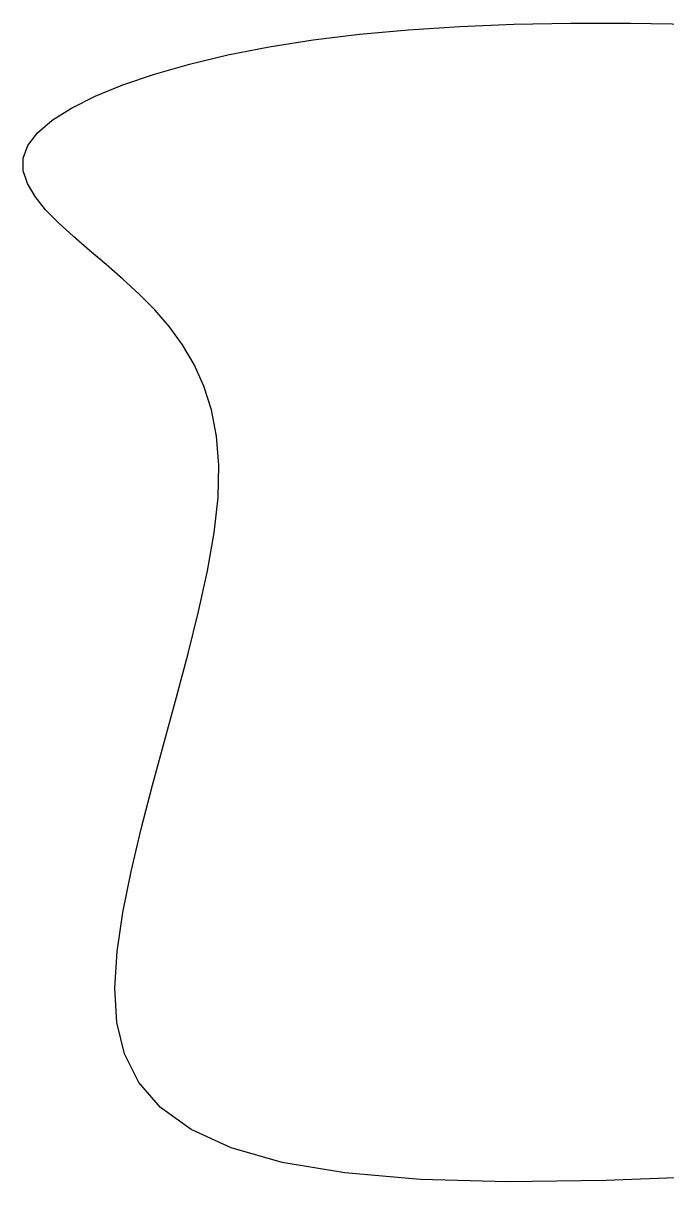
# Model space of a CAD drawing. Header units: millimetres. Extents: x 104198 to 1296755, y -81101 to 81453.
# Drawn here: x 634559.34 to 634574.72, y -26154.76 to -26127.06 of the extents above; entities that cross this region are included whole.
import ezdxf

# ---------------------------------------------------------------- set-up
doc = ezdxf.new("R2010")
doc.units = ezdxf.units.MM
doc.linetypes.add('HIDDEN2', pattern=[0.1875, 0.125, -0.0625])

# ---------------------------------------------------------------- blocks, each defined once
blk = doc.blocks.new('ghfdhrhr')
at = {"color": 250, "linetype": 'HIDDEN2', "ltscale": 600}
for p, q in [((634569.777, -32629.392), (634571.07, -32629.34)), ((634569.777, -32629.392), (634571.07, -32629.34)), ((634569.777, -32629.392), (634571.07, -32629.34)), ((634569.777, -32629.392), (634571.07, -32629.34)), ((634569.777, -32629.392), (634571.07, -32629.34)), ((634569.777, -32629.392), (634571.07, -32629.34)), ((634569.777, -32629.392), (634571.07, -32629.34)), ((634569.777, -32629.392), (634571.07, -32629.34)), ((634569.777, -32629.392), (634571.07, -32629.34)), ((634569.777, -32629.392), (634571.07, -32629.34)), ((634569.777, -32629.392), (634571.07, -32629.34)), ((634569.777, -32629.392), (634571.07, -32629.34)), ((634571.07, -32629.34), (634572.429, -32629.315)), ((634571.07, -32629.34), (634572.429, -32629.315)), ((634571.07, -32629.34), (634572.429, -32629.315)), ((634571.07, -32629.34), (634572.429, -32629.315)), ((634571.07, -32629.34), (634572.429, -32629.315)), ((634571.07, -32629.34), (634572.429, -32629.315)), ((634571.07, -32629.34), (634572.429, -32629.315)), ((634571.07, -32629.34), (634572.429, -32629.315)), ((634571.07, -32629.34), (634572.429, -32629.315)), ((634571.07, -32629.34), (634572.429, -32629.315)), ((634571.07, -32629.34), (634572.429, -32629.315)), ((634571.07, -32629.34), (634572.429, -32629.315)), ((634572.429, -32629.315), (634573.856, -32629.315)), ((634572.429, -32629.315), (634573.856, -32629.315)), ((634572.429, -32629.315), (634573.856, -32629.315)), ((634572.429, -32629.315), (634573.856, -32629.315)), ((634572.429, -32629.315), (634573.856, -32629.315)), ((634572.429, -32629.315), (634573.856, -32629.315)), ((634572.429, -32629.315), (634573.856, -32629.315)), ((634572.429, -32629.315), (634573.856, -32629.315)), ((634572.429, -32629.315), (634573.856, -32629.315)), ((634572.429, -32629.315), (634573.856, -32629.315)), ((634572.429, -32629.315), (634573.856, -32629.315)), ((634572.429, -32629.315), (634573.856, -32629.315)), ((634573.856, -32629.315), (634575.354, -32629.339)), ((634573.856, -32629.315), (634575.354, -32629.339)), ((634573.856, -32629.315), (634575.354, -32629.339)), ((634573.856, -32629.315), (634575.354, -32629.339)), ((634573.856, -32629.315), (634575.354, -32629.339)), ((634573.856, -32629.315), (634575.354, -32629.339)), ((634573.856, -32629.315), (634575.354, -32629.339)), ((634573.856, -32629.315), (634575.354, -32629.339)), ((634573.856, -32629.315), (634575.354, -32629.339)), ((634573.856, -32629.315), (634575.354, -32629.339)), ((634573.856, -32629.315), (634575.354, -32629.339)), ((634573.856, -32629.315), (634575.354, -32629.339)), ((634566.272, -32629.715), (634567.38, -32629.578)), ((634566.272, -32629.715), (634567.38, -32629.578)), ((634566.272, -32629.715), (634567.38, -32629.578)), ((634566.272, -32629.715), (634567.38, -32629.578)), ((634566.272, -32629.715), (634567.38, -32629.578)), ((634566.272, -32629.715), (634567.38, -32629.578)), ((634566.272, -32629.715), (634567.38, -32629.578)), ((634566.272, -32629.715), (634567.38, -32629.578)), ((634566.272, -32629.715), (634567.38, -32629.578)), ((634566.272, -32629.715), (634567.38, -32629.578)), ((634566.272, -32629.715), (634567.38, -32629.578)), ((634566.272, -32629.715), (634567.38, -32629.578)), ((634567.38, -32629.578), (634568.548, -32629.471)), ((634567.38, -32629.578), (634568.548, -32629.471)), ((634567.38, -32629.578), (634568.548, -32629.471)), ((634567.38, -32629.578), (634568.548, -32629.471)), ((634567.38, -32629.578), (634568.548, -32629.471)), ((634567.38, -32629.578), (634568.548, -32629.471)), ((634567.38, -32629.578), (634568.548, -32629.471)), ((634567.38, -32629.578), (634568.548, -32629.471)), ((634567.38, -32629.578), (634568.548, -32629.471)), ((634567.38, -32629.578), (634568.548, -32629.471)), ((634567.38, -32629.578), (634568.548, -32629.471)), ((634567.38, -32629.578), (634568.548, -32629.471)), ((634568.548, -32629.471), (634569.777, -32629.392)), ((634568.548, -32629.471), (634569.777, -32629.392)), ((634568.548, -32629.471), (634569.777, -32629.392)), ((634568.548, -32629.471), (634569.777, -32629.392)), ((634568.548, -32629.471), (634569.777, -32629.392)), ((634568.548, -32629.471), (634569.777, -32629.392)), ((634568.548, -32629.471), (634569.777, -32629.392)), ((634568.548, -32629.471), (634569.777, -32629.392)), ((634568.548, -32629.471), (634569.777, -32629.392)), ((634568.548, -32629.471), (634569.777, -32629.392)), ((634568.548, -32629.471), (634569.777, -32629.392)), ((634568.548, -32629.471), (634569.777, -32629.392)), ((634564.234, -32630.074), (634565.221, -32629.881)), ((634564.234, -32630.074), (634565.221, -32629.881)), ((634564.234, -32630.074), (634565.221, -32629.881)), ((634564.234, -32630.074), (634565.221, -32629.881)), ((634564.234, -32630.074), (634565.221, -32629.881)), ((634564.234, -32630.074), (634565.221, -32629.881)), ((634564.234, -32630.074), (634565.221, -32629.881)), ((634564.234, -32630.074), (634565.221, -32629.881)), ((634564.234, -32630.074), (634565.221, -32629.881)), ((634564.234, -32630.074), (634565.221, -32629.881)), ((634564.234, -32630.074), (634565.221, -32629.881)), ((634564.234, -32630.074), (634565.221, -32629.881)), ((634565.221, -32629.881), (634566.272, -32629.715)), ((634565.221, -32629.881), (634566.272, -32629.715)), ((634565.221, -32629.881), (634566.272, -32629.715)), ((634565.221, -32629.881), (634566.272, -32629.715)), ((634565.221, -32629.881), (634566.272, -32629.715)), ((634565.221, -32629.881), (634566.272, -32629.715)), ((634565.221, -32629.881), (634566.272, -32629.715)), ((634565.221, -32629.881), (634566.272, -32629.715)), ((634565.221, -32629.881), (634566.272, -32629.715)), ((634565.221, -32629.881), (634566.272, -32629.715)), ((634565.221, -32629.881), (634566.272, -32629.715)), ((634565.221, -32629.881), (634566.272, -32629.715)), ((634563.318, -32630.292), (634564.234, -32630.074)), ((634563.318, -32630.292), (634564.234, -32630.074)), ((634563.318, -32630.292), (634564.234, -32630.074)), ((634563.318, -32630.292), (634564.234, -32630.074)), ((634563.318, -32630.292), (634564.234, -32630.074)), ((634563.318, -32630.292), (634564.234, -32630.074)), ((634563.318, -32630.292), (634564.234, -32630.074)), ((634563.318, -32630.292), (634564.234, -32630.074)), ((634563.318, -32630.292), (634564.234, -32630.074)), ((634563.318, -32630.292), (634564.234, -32630.074)), ((634563.318, -32630.292), (634564.234, -32630.074)), ((634563.318, -32630.292), (634564.234, -32630.074)), ((634562.479, -32630.531), (634563.318, -32630.292)), ((634562.479, -32630.531), (634563.318, -32630.292)), ((634562.479, -32630.531), (634563.318, -32630.292)), ((634562.479, -32630.531), (634563.318, -32630.292)), ((634562.479, -32630.531), (634563.318, -32630.292)), ((634562.479, -32630.531), (634563.318, -32630.292)), ((634562.479, -32630.531), (634563.318, -32630.292)), ((634562.479, -32630.531), (634563.318, -32630.292)), ((634562.479, -32630.531), (634563.318, -32630.292)), ((634562.479, -32630.531), (634563.318, -32630.292)), ((634562.479, -32630.531), (634563.318, -32630.292)), ((634562.479, -32630.531), (634563.318, -32630.292)), ((634561.724, -32630.788), (634562.479, -32630.531)), ((634561.724, -32630.788), (634562.479, -32630.531)), ((634561.724, -32630.788), (634562.479, -32630.531)), ((634561.724, -32630.788), (634562.479, -32630.531)), ((634561.724, -32630.788), (634562.479, -32630.531)), ((634561.724, -32630.788), (634562.479, -32630.531)), ((634561.724, -32630.788), (634562.479, -32630.531)), ((634561.724, -32630.788), (634562.479, -32630.531)), ((634561.724, -32630.788), (634562.479, -32630.531)), ((634561.724, -32630.788), (634562.479, -32630.531)), ((634561.724, -32630.788), (634562.479, -32630.531)), ((634561.724, -32630.788), (634562.479, -32630.531)), ((634561.061, -32631.06), (634561.724, -32630.788)), ((634561.061, -32631.06), (634561.724, -32630.788)), ((634561.061, -32631.06), (634561.724, -32630.788)), ((634561.061, -32631.06), (634561.724, -32630.788)), ((634561.061, -32631.06), (634561.724, -32630.788)), ((634561.061, -32631.06), (634561.724, -32630.788)), ((634561.061, -32631.06), (634561.724, -32630.788)), ((634561.061, -32631.06), (634561.724, -32630.788)), ((634561.061, -32631.06), (634561.724, -32630.788)), ((634561.061, -32631.06), (634561.724, -32630.788)), ((634561.061, -32631.06), (634561.724, -32630.788)), ((634561.061, -32631.06), (634561.724, -32630.788)), ((634560.494, -32631.344), (634561.061, -32631.06)), ((634560.494, -32631.344), (634561.061, -32631.06)), ((634560.494, -32631.344), (634561.061, -32631.06)), ((634560.494, -32631.344), (634561.061, -32631.06)), ((634560.494, -32631.344), (634561.061, -32631.06)), ((634560.494, -32631.344), (634561.061, -32631.06)), ((634560.494, -32631.344), (634561.061, -32631.06)), ((634560.494, -32631.344), (634561.061, -32631.06)), ((634560.494, -32631.344), (634561.061, -32631.06)), ((634560.494, -32631.344), (634561.061, -32631.06)), ((634560.494, -32631.344), (634561.061, -32631.06)), ((634560.494, -32631.344), (634561.061, -32631.06)), ((634560.033, -32631.637), (634560.494, -32631.344)), ((634560.033, -32631.637), (634560.494, -32631.344)), ((634560.033, -32631.637), (634560.494, -32631.344)), ((634560.033, -32631.637), (634560.494, -32631.344)), ((634560.033, -32631.637), (634560.494, -32631.344)), ((634560.033, -32631.637), (634560.494, -32631.344)), ((634560.033, -32631.637), (634560.494, -32631.344)), ((634560.033, -32631.637), (634560.494, -32631.344)), ((634560.033, -32631.637), (634560.494, -32631.344)), ((634560.033, -32631.637), (634560.494, -32631.344)), ((634560.033, -32631.637), (634560.494, -32631.344)), ((634560.033, -32631.637), (634560.494, -32631.344)), ((634559.683, -32631.937), (634560.033, -32631.637)), ((634559.683, -32631.937), (634560.033, -32631.637)), ((634559.683, -32631.937), (634560.033, -32631.637)), ((634559.683, -32631.937), (634560.033, -32631.637)), ((634559.683, -32631.937), (634560.033, -32631.637)), ((634559.683, -32631.937), (634560.033, -32631.637)), ((634559.683, -32631.937), (634560.033, -32631.637)), ((634559.683, -32631.937), (634560.033, -32631.637)), ((634559.683, -32631.937), (634560.033, -32631.637)), ((634559.683, -32631.937), (634560.033, -32631.637)), ((634559.683, -32631.937), (634560.033, -32631.637)), ((634559.683, -32631.937), (634560.033, -32631.637)), ((634559.451, -32632.239), (634559.683, -32631.937)), ((634559.451, -32632.239), (634559.683, -32631.937)), ((634559.451, -32632.239), (634559.683, -32631.937)), ((634559.451, -32632.239), (634559.683, -32631.937)), ((634559.451, -32632.239), (634559.683, -32631.937)), ((634559.451, -32632.239), (634559.683, -32631.937)), ((634559.451, -32632.239), (634559.683, -32631.937)), ((634559.451, -32632.239), (634559.683, -32631.937)), ((634559.451, -32632.239), (634559.683, -32631.937)), ((634559.451, -32632.239), (634559.683, -32631.937)), ((634559.451, -32632.239), (634559.683, -32631.937)), ((634559.451, -32632.239), (634559.683, -32631.937)), ((634559.341, -32632.542), (634559.451, -32632.239)), ((634559.341, -32632.542), (634559.451, -32632.239)), ((634559.341, -32632.542), (634559.451, -32632.239)), ((634559.341, -32632.542), (634559.451, -32632.239)), ((634559.341, -32632.542), (634559.451, -32632.239)), ((634559.341, -32632.542), (634559.451, -32632.239)), ((634559.341, -32632.542), (634559.451, -32632.239)), ((634559.341, -32632.542), (634559.451, -32632.239)), ((634559.341, -32632.542), (634559.451, -32632.239)), ((634559.341, -32632.542), (634559.451, -32632.239)), ((634559.341, -32632.542), (634559.451, -32632.239)), ((634559.341, -32632.542), (634559.451, -32632.239)), ((634559.342, -32632.846), (634559.341, -32632.542)), ((634559.342, -32632.846), (634559.341, -32632.542)), ((634559.342, -32632.846), (634559.341, -32632.542)), ((634559.342, -32632.846), (634559.341, -32632.542)), ((634559.342, -32632.846), (634559.341, -32632.542)), ((634559.342, -32632.846), (634559.341, -32632.542)), ((634559.342, -32632.846), (634559.341, -32632.542)), ((634559.342, -32632.846), (634559.341, -32632.542)), ((634559.342, -32632.846), (634559.341, -32632.542)), ((634559.342, -32632.846), (634559.341, -32632.542)), ((634559.342, -32632.846), (634559.341, -32632.542)), ((634559.342, -32632.846), (634559.341, -32632.542)), ((634559.441, -32633.152), (634559.342, -32632.846)), ((634559.441, -32633.152), (634559.342, -32632.846)), ((634559.441, -32633.152), (634559.342, -32632.846)), ((634559.441, -32633.152), (634559.342, -32632.846)), ((634559.441, -32633.152), (634559.342, -32632.846)), ((634559.441, -32633.152), (634559.342, -32632.846)), ((634559.441, -32633.152), (634559.342, -32632.846)), ((634559.441, -32633.152), (634559.342, -32632.846)), ((634559.441, -32633.152), (634559.342, -32632.846)), ((634559.441, -32633.152), (634559.342, -32632.846)), ((634559.441, -32633.152), (634559.342, -32632.846)), ((634559.441, -32633.152), (634559.342, -32632.846)), ((634559.624, -32633.462), (634559.441, -32633.152)), ((634559.624, -32633.462), (634559.441, -32633.152)), ((634559.624, -32633.462), (634559.441, -32633.152)), ((634559.624, -32633.462), (634559.441, -32633.152)), ((634559.624, -32633.462), (634559.441, -32633.152)), ((634559.624, -32633.462), (634559.441, -32633.152)), ((634559.624, -32633.462), (634559.441, -32633.152)), ((634559.624, -32633.462), (634559.441, -32633.152)), ((634559.624, -32633.462), (634559.441, -32633.152)), ((634559.624, -32633.462), (634559.441, -32633.152)), ((634559.624, -32633.462), (634559.441, -32633.152)), ((634559.624, -32633.462), (634559.441, -32633.152)), ((634559.877, -32633.775), (634559.624, -32633.462)), ((634559.877, -32633.775), (634559.624, -32633.462)), ((634559.877, -32633.775), (634559.624, -32633.462)), ((634559.877, -32633.775), (634559.624, -32633.462)), ((634559.877, -32633.775), (634559.624, -32633.462)), ((634559.877, -32633.775), (634559.624, -32633.462)), ((634559.877, -32633.775), (634559.624, -32633.462)), ((634559.877, -32633.775), (634559.624, -32633.462)), ((634559.877, -32633.775), (634559.624, -32633.462)), ((634559.877, -32633.775), (634559.624, -32633.462)), ((634559.877, -32633.775), (634559.624, -32633.462)), ((634559.877, -32633.775), (634559.624, -32633.462)), ((634560.187, -32634.093), (634559.877, -32633.775)), ((634560.187, -32634.093), (634559.877, -32633.775)), ((634560.187, -32634.093), (634559.877, -32633.775)), ((634560.187, -32634.093), (634559.877, -32633.775)), ((634560.187, -32634.093), (634559.877, -32633.775)), ((634560.187, -32634.093), (634559.877, -32633.775)), ((634560.187, -32634.093), (634559.877, -32633.775)), ((634560.187, -32634.093), (634559.877, -32633.775)), ((634560.187, -32634.093), (634559.877, -32633.775)), ((634560.187, -32634.093), (634559.877, -32633.775)), ((634560.187, -32634.093), (634559.877, -32633.775)), ((634560.187, -32634.093), (634559.877, -32633.775)), ((634560.541, -32634.417), (634560.187, -32634.093)), ((634560.541, -32634.417), (634560.187, -32634.093)), ((634560.541, -32634.417), (634560.187, -32634.093)), ((634560.541, -32634.417), (634560.187, -32634.093)), ((634560.541, -32634.417), (634560.187, -32634.093)), ((634560.541, -32634.417), (634560.187, -32634.093)), ((634560.541, -32634.417), (634560.187, -32634.093)), ((634560.541, -32634.417), (634560.187, -32634.093)), ((634560.541, -32634.417), (634560.187, -32634.093)), ((634560.541, -32634.417), (634560.187, -32634.093)), ((634560.541, -32634.417), (634560.187, -32634.093)), ((634560.541, -32634.417), (634560.187, -32634.093)), ((634560.924, -32634.749), (634560.541, -32634.417)), ((634560.924, -32634.749), (634560.541, -32634.417)), ((634560.924, -32634.749), (634560.541, -32634.417)), ((634560.924, -32634.749), (634560.541, -32634.417)), ((634560.924, -32634.749), (634560.541, -32634.417)), ((634560.924, -32634.749), (634560.541, -32634.417)), ((634560.924, -32634.749), (634560.541, -32634.417)), ((634560.924, -32634.749), (634560.541, -32634.417)), ((634560.924, -32634.749), (634560.541, -32634.417)), ((634560.924, -32634.749), (634560.541, -32634.417)), ((634560.924, -32634.749), (634560.541, -32634.417)), ((634560.924, -32634.749), (634560.541, -32634.417)), ((634561.323, -32635.088), (634560.924, -32634.749)), ((634561.323, -32635.088), (634560.924, -32634.749)), ((634561.323, -32635.088), (634560.924, -32634.749)), ((634561.323, -32635.088), (634560.924, -32634.749)), ((634561.323, -32635.088), (634560.924, -32634.749)), ((634561.323, -32635.088), (634560.924, -32634.749)), ((634561.323, -32635.088), (634560.924, -32634.749)), ((634561.323, -32635.088), (634560.924, -32634.749)), ((634561.323, -32635.088), (634560.924, -32634.749)), ((634561.323, -32635.088), (634560.924, -32634.749)), ((634561.323, -32635.088), (634560.924, -32634.749)), ((634561.323, -32635.088), (634560.924, -32634.749)), ((634561.724, -32635.437), (634561.323, -32635.088)), ((634561.724, -32635.437), (634561.323, -32635.088)), ((634561.724, -32635.437), (634561.323, -32635.088)), ((634561.724, -32635.437), (634561.323, -32635.088)), ((634561.724, -32635.437), (634561.323, -32635.088)), ((634561.724, -32635.437), (634561.323, -32635.088)), ((634561.724, -32635.437), (634561.323, -32635.088)), ((634561.724, -32635.437), (634561.323, -32635.088)), ((634561.724, -32635.437), (634561.323, -32635.088)), ((634561.724, -32635.437), (634561.323, -32635.088)), ((634561.724, -32635.437), (634561.323, -32635.088)), ((634561.724, -32635.437), (634561.323, -32635.088)), ((634562.115, -32635.796), (634561.724, -32635.437)), ((634562.115, -32635.796), (634561.724, -32635.437)), ((634562.115, -32635.796), (634561.724, -32635.437)), ((634562.115, -32635.796), (634561.724, -32635.437)), ((634562.115, -32635.796), (634561.724, -32635.437)), ((634562.115, -32635.796), (634561.724, -32635.437)), ((634562.115, -32635.796), (634561.724, -32635.437)), ((634562.115, -32635.796), (634561.724, -32635.437)), ((634562.115, -32635.796), (634561.724, -32635.437)), ((634562.115, -32635.796), (634561.724, -32635.437)), ((634562.115, -32635.796), (634561.724, -32635.437)), ((634562.115, -32635.796), (634561.724, -32635.437)), ((634562.488, -32636.173), (634562.115, -32635.796)), ((634562.488, -32636.173), (634562.115, -32635.796)), ((634562.488, -32636.173), (634562.115, -32635.796)), ((634562.488, -32636.173), (634562.115, -32635.796)), ((634562.488, -32636.173), (634562.115, -32635.796)), ((634562.488, -32636.173), (634562.115, -32635.796)), ((634562.488, -32636.173), (634562.115, -32635.796)), ((634562.488, -32636.173), (634562.115, -32635.796)), ((634562.488, -32636.173), (634562.115, -32635.796)), ((634562.488, -32636.173), (634562.115, -32635.796)), ((634562.488, -32636.173), (634562.115, -32635.796)), ((634562.488, -32636.173), (634562.115, -32635.796)), ((634562.836, -32636.574), (634562.488, -32636.173)), ((634562.836, -32636.574), (634562.488, -32636.173)), ((634562.836, -32636.574), (634562.488, -32636.173)), ((634562.836, -32636.574), (634562.488, -32636.173)), ((634562.836, -32636.574), (634562.488, -32636.173)), ((634562.836, -32636.574), (634562.488, -32636.173)), ((634562.836, -32636.574), (634562.488, -32636.173)), ((634562.836, -32636.574), (634562.488, -32636.173)), ((634562.836, -32636.574), (634562.488, -32636.173)), ((634562.836, -32636.574), (634562.488, -32636.173)), ((634562.836, -32636.574), (634562.488, -32636.173)), ((634562.836, -32636.574), (634562.488, -32636.173)), ((634563.152, -32637.006), (634562.836, -32636.574)), ((634563.152, -32637.006), (634562.836, -32636.574)), ((634563.152, -32637.006), (634562.836, -32636.574)), ((634563.152, -32637.006), (634562.836, -32636.574)), ((634563.152, -32637.006), (634562.836, -32636.574)), ((634563.152, -32637.006), (634562.836, -32636.574)), ((634563.152, -32637.006), (634562.836, -32636.574)), ((634563.152, -32637.006), (634562.836, -32636.574)), ((634563.152, -32637.006), (634562.836, -32636.574)), ((634563.152, -32637.006), (634562.836, -32636.574)), ((634563.152, -32637.006), (634562.836, -32636.574)), ((634563.152, -32637.006), (634562.836, -32636.574)), ((634563.43, -32637.477), (634563.152, -32637.006)), ((634563.43, -32637.477), (634563.152, -32637.006)), ((634563.43, -32637.477), (634563.152, -32637.006)), ((634563.43, -32637.477), (634563.152, -32637.006)), ((634563.43, -32637.477), (634563.152, -32637.006)), ((634563.43, -32637.477), (634563.152, -32637.006)), ((634563.43, -32637.477), (634563.152, -32637.006)), ((634563.43, -32637.477), (634563.152, -32637.006)), ((634563.43, -32637.477), (634563.152, -32637.006)), ((634563.43, -32637.477), (634563.152, -32637.006)), ((634563.43, -32637.477), (634563.152, -32637.006)), ((634563.43, -32637.477), (634563.152, -32637.006)), ((634563.661, -32637.993), (634563.43, -32637.477)), ((634563.661, -32637.993), (634563.43, -32637.477)), ((634563.661, -32637.993), (634563.43, -32637.477)), ((634563.661, -32637.993), (634563.43, -32637.477)), ((634563.661, -32637.993), (634563.43, -32637.477)), ((634563.661, -32637.993), (634563.43, -32637.477)), ((634563.661, -32637.993), (634563.43, -32637.477)), ((634563.661, -32637.993), (634563.43, -32637.477)), ((634563.661, -32637.993), (634563.43, -32637.477)), ((634563.661, -32637.993), (634563.43, -32637.477)), ((634563.661, -32637.993), (634563.43, -32637.477)), ((634563.661, -32637.993), (634563.43, -32637.477)), ((634563.841, -32638.562), (634563.661, -32637.993)), ((634563.841, -32638.562), (634563.661, -32637.993)), ((634563.841, -32638.562), (634563.661, -32637.993)), ((634563.841, -32638.562), (634563.661, -32637.993)), ((634563.841, -32638.562), (634563.661, -32637.993)), ((634563.841, -32638.562), (634563.661, -32637.993)), ((634563.841, -32638.562), (634563.661, -32637.993)), ((634563.841, -32638.562), (634563.661, -32637.993)), ((634563.841, -32638.562), (634563.661, -32637.993)), ((634563.841, -32638.562), (634563.661, -32637.993)), ((634563.841, -32638.562), (634563.661, -32637.993)), ((634563.841, -32638.562), (634563.661, -32637.993)), ((634563.962, -32639.19), (634563.841, -32638.562)), ((634563.962, -32639.19), (634563.841, -32638.562)), ((634563.962, -32639.19), (634563.841, -32638.562)), ((634563.962, -32639.19), (634563.841, -32638.562)), ((634563.962, -32639.19), (634563.841, -32638.562)), ((634563.962, -32639.19), (634563.841, -32638.562)), ((634563.962, -32639.19), (634563.841, -32638.562)), ((634563.962, -32639.19), (634563.841, -32638.562)), ((634563.962, -32639.19), (634563.841, -32638.562)), ((634563.962, -32639.19), (634563.841, -32638.562)), ((634563.962, -32639.19), (634563.841, -32638.562)), ((634563.962, -32639.19), (634563.841, -32638.562)), ((634564.016, -32639.885), (634563.962, -32639.19)), ((634564.016, -32639.885), (634563.962, -32639.19)), ((634564.016, -32639.885), (634563.962, -32639.19)), ((634564.016, -32639.885), (634563.962, -32639.19)), ((634564.016, -32639.885), (634563.962, -32639.19)), ((634564.016, -32639.885), (634563.962, -32639.19)), ((634564.016, -32639.885), (634563.962, -32639.19)), ((634564.016, -32639.885), (634563.962, -32639.19)), ((634564.016, -32639.885), (634563.962, -32639.19)), ((634564.016, -32639.885), (634563.962, -32639.19)), ((634564.016, -32639.885), (634563.962, -32639.19)), ((634564.016, -32639.885), (634563.962, -32639.19)), ((634563.998, -32640.654), (634564.016, -32639.885)), ((634563.998, -32640.654), (634564.016, -32639.885)), ((634563.998, -32640.654), (634564.016, -32639.885)), ((634563.998, -32640.654), (634564.016, -32639.885)), ((634563.998, -32640.654), (634564.016, -32639.885)), ((634563.998, -32640.654), (634564.016, -32639.885)), ((634563.998, -32640.654), (634564.016, -32639.885)), ((634563.998, -32640.654), (634564.016, -32639.885)), ((634563.998, -32640.654), (634564.016, -32639.885)), ((634563.998, -32640.654), (634564.016, -32639.885)), ((634563.998, -32640.654), (634564.016, -32639.885)), ((634563.998, -32640.654), (634564.016, -32639.885)), ((634563.904, -32641.5), (634563.998, -32640.654)), ((634563.904, -32641.5), (634563.998, -32640.654)), ((634563.904, -32641.5), (634563.998, -32640.654)), ((634563.904, -32641.5), (634563.998, -32640.654)), ((634563.904, -32641.5), (634563.998, -32640.654)), ((634563.904, -32641.5), (634563.998, -32640.654)), ((634563.904, -32641.5), (634563.998, -32640.654)), ((634563.904, -32641.5), (634563.998, -32640.654)), ((634563.904, -32641.5), (634563.998, -32640.654)), ((634563.904, -32641.5), (634563.998, -32640.654)), ((634563.904, -32641.5), (634563.998, -32640.654)), ((634563.904, -32641.5), (634563.998, -32640.654)), ((634563.743, -32642.413), (634563.904, -32641.5)), ((634563.743, -32642.413), (634563.904, -32641.5)), ((634563.743, -32642.413), (634563.904, -32641.5)), ((634563.743, -32642.413), (634563.904, -32641.5)), ((634563.743, -32642.413), (634563.904, -32641.5)), ((634563.743, -32642.413), (634563.904, -32641.5)), ((634563.743, -32642.413), (634563.904, -32641.5)), ((634563.743, -32642.413), (634563.904, -32641.5)), ((634563.743, -32642.413), (634563.904, -32641.5)), ((634563.743, -32642.413), (634563.904, -32641.5)), ((634563.743, -32642.413), (634563.904, -32641.5)), ((634563.743, -32642.413), (634563.904, -32641.5)), ((634563.531, -32643.381), (634563.743, -32642.413)), ((634563.531, -32643.381), (634563.743, -32642.413)), ((634563.531, -32643.381), (634563.743, -32642.413)), ((634563.531, -32643.381), (634563.743, -32642.413)), ((634563.531, -32643.381), (634563.743, -32642.413)), ((634563.531, -32643.381), (634563.743, -32642.413)), ((634563.531, -32643.381), (634563.743, -32642.413)), ((634563.531, -32643.381), (634563.743, -32642.413)), ((634563.531, -32643.381), (634563.743, -32642.413)), ((634563.531, -32643.381), (634563.743, -32642.413)), ((634563.531, -32643.381), (634563.743, -32642.413)), ((634563.531, -32643.381), (634563.743, -32642.413)), ((634563.28, -32644.391), (634563.531, -32643.381)), ((634563.28, -32644.391), (634563.531, -32643.381)), ((634563.28, -32644.391), (634563.531, -32643.381)), ((634563.28, -32644.391), (634563.531, -32643.381)), ((634563.28, -32644.391), (634563.531, -32643.381)), ((634563.28, -32644.391), (634563.531, -32643.381)), ((634563.28, -32644.391), (634563.531, -32643.381)), ((634563.28, -32644.391), (634563.531, -32643.381)), ((634563.28, -32644.391), (634563.531, -32643.381)), ((634563.28, -32644.391), (634563.531, -32643.381)), ((634563.28, -32644.391), (634563.531, -32643.381)), ((634563.28, -32644.391), (634563.531, -32643.381)), ((634563.003, -32645.429), (634563.28, -32644.391)), ((634563.003, -32645.429), (634563.28, -32644.391)), ((634563.003, -32645.429), (634563.28, -32644.391)), ((634563.003, -32645.429), (634563.28, -32644.391)), ((634563.003, -32645.429), (634563.28, -32644.391)), ((634563.003, -32645.429), (634563.28, -32644.391)), ((634563.003, -32645.429), (634563.28, -32644.391)), ((634563.003, -32645.429), (634563.28, -32644.391)), ((634563.003, -32645.429), (634563.28, -32644.391)), ((634563.003, -32645.429), (634563.28, -32644.391)), ((634563.003, -32645.429), (634563.28, -32644.391)), ((634563.003, -32645.429), (634563.28, -32644.391)), ((634562.716, -32646.482), (634563.003, -32645.429)), ((634562.716, -32646.482), (634563.003, -32645.429)), ((634562.716, -32646.482), (634563.003, -32645.429)), ((634562.716, -32646.482), (634563.003, -32645.429)), ((634562.716, -32646.482), (634563.003, -32645.429)), ((634562.716, -32646.482), (634563.003, -32645.429)), ((634562.716, -32646.482), (634563.003, -32645.429)), ((634562.716, -32646.482), (634563.003, -32645.429)), ((634562.716, -32646.482), (634563.003, -32645.429)), ((634562.716, -32646.482), (634563.003, -32645.429)), ((634562.716, -32646.482), (634563.003, -32645.429)), ((634562.716, -32646.482), (634563.003, -32645.429)), ((634562.43, -32647.537), (634562.716, -32646.482)), ((634562.43, -32647.537), (634562.716, -32646.482)), ((634562.43, -32647.537), (634562.716, -32646.482)), ((634562.43, -32647.537), (634562.716, -32646.482)), ((634562.43, -32647.537), (634562.716, -32646.482)), ((634562.43, -32647.537), (634562.716, -32646.482)), ((634562.43, -32647.537), (634562.716, -32646.482)), ((634562.43, -32647.537), (634562.716, -32646.482)), ((634562.43, -32647.537), (634562.716, -32646.482)), ((634562.43, -32647.537), (634562.716, -32646.482)), ((634562.43, -32647.537), (634562.716, -32646.482)), ((634562.43, -32647.537), (634562.716, -32646.482)), ((634562.161, -32648.581), (634562.43, -32647.537)), ((634562.161, -32648.581), (634562.43, -32647.537)), ((634562.161, -32648.581), (634562.43, -32647.537)), ((634562.161, -32648.581), (634562.43, -32647.537)), ((634562.161, -32648.581), (634562.43, -32647.537)), ((634562.161, -32648.581), (634562.43, -32647.537)), ((634562.161, -32648.581), (634562.43, -32647.537)), ((634562.161, -32648.581), (634562.43, -32647.537)), ((634562.161, -32648.581), (634562.43, -32647.537)), ((634562.161, -32648.581), (634562.43, -32647.537)), ((634562.161, -32648.581), (634562.43, -32647.537)), ((634562.161, -32648.581), (634562.43, -32647.537)), ((634561.921, -32649.6), (634562.161, -32648.581)), ((634561.921, -32649.6), (634562.161, -32648.581)), ((634561.921, -32649.6), (634562.161, -32648.581)), ((634561.921, -32649.6), (634562.161, -32648.581)), ((634561.921, -32649.6), (634562.161, -32648.581)), ((634561.921, -32649.6), (634562.161, -32648.581)), ((634561.921, -32649.6), (634562.161, -32648.581)), ((634561.921, -32649.6), (634562.161, -32648.581)), ((634561.921, -32649.6), (634562.161, -32648.581)), ((634561.921, -32649.6), (634562.161, -32648.581)), ((634561.921, -32649.6), (634562.161, -32648.581)), ((634561.921, -32649.6), (634562.161, -32648.581)), ((634561.724, -32650.583), (634561.921, -32649.6)), ((634561.724, -32650.583), (634561.921, -32649.6)), ((634561.724, -32650.583), (634561.921, -32649.6)), ((634561.724, -32650.583), (634561.921, -32649.6)), ((634561.724, -32650.583), (634561.921, -32649.6)), ((634561.724, -32650.583), (634561.921, -32649.6)), ((634561.724, -32650.583), (634561.921, -32649.6)), ((634561.724, -32650.583), (634561.921, -32649.6)), ((634561.724, -32650.583), (634561.921, -32649.6)), ((634561.724, -32650.583), (634561.921, -32649.6)), ((634561.724, -32650.583), (634561.921, -32649.6)), ((634561.724, -32650.583), (634561.921, -32649.6)), ((634561.586, -32651.516), (634561.724, -32650.583)), ((634561.586, -32651.516), (634561.724, -32650.583)), ((634561.586, -32651.516), (634561.724, -32650.583)), ((634561.586, -32651.516), (634561.724, -32650.583)), ((634561.586, -32651.516), (634561.724, -32650.583)), ((634561.586, -32651.516), (634561.724, -32650.583)), ((634561.586, -32651.516), (634561.724, -32650.583)), ((634561.586, -32651.516), (634561.724, -32650.583)), ((634561.586, -32651.516), (634561.724, -32650.583)), ((634561.586, -32651.516), (634561.724, -32650.583)), ((634561.586, -32651.516), (634561.724, -32650.583)), ((634561.586, -32651.516), (634561.724, -32650.583)), ((634561.53, -32652.394), (634561.586, -32651.516)), ((634561.53, -32652.394), (634561.586, -32651.516)), ((634561.53, -32652.394), (634561.586, -32651.516)), ((634561.53, -32652.394), (634561.586, -32651.516)), ((634561.53, -32652.394), (634561.586, -32651.516)), ((634561.53, -32652.394), (634561.586, -32651.516)), ((634561.53, -32652.394), (634561.586, -32651.516)), ((634561.53, -32652.394), (634561.586, -32651.516)), ((634561.53, -32652.394), (634561.586, -32651.516)), ((634561.53, -32652.394), (634561.586, -32651.516)), ((634561.53, -32652.394), (634561.586, -32651.516)), ((634561.53, -32652.394), (634561.586, -32651.516)), ((634561.581, -32653.211), (634561.53, -32652.394)), ((634561.581, -32653.211), (634561.53, -32652.394)), ((634561.581, -32653.211), (634561.53, -32652.394)), ((634561.581, -32653.211), (634561.53, -32652.394)), ((634561.581, -32653.211), (634561.53, -32652.394)), ((634561.581, -32653.211), (634561.53, -32652.394)), ((634561.581, -32653.211), (634561.53, -32652.394)), ((634561.581, -32653.211), (634561.53, -32652.394)), ((634561.581, -32653.211), (634561.53, -32652.394)), ((634561.581, -32653.211), (634561.53, -32652.394)), ((634561.581, -32653.211), (634561.53, -32652.394)), ((634561.581, -32653.211), (634561.53, -32652.394)), ((634561.764, -32653.962), (634561.581, -32653.211)), ((634561.764, -32653.962), (634561.581, -32653.211)), ((634561.764, -32653.962), (634561.581, -32653.211)), ((634561.764, -32653.962), (634561.581, -32653.211)), ((634561.764, -32653.962), (634561.581, -32653.211)), ((634561.764, -32653.962), (634561.581, -32653.211)), ((634561.764, -32653.962), (634561.581, -32653.211)), ((634561.764, -32653.962), (634561.581, -32653.211)), ((634561.764, -32653.962), (634561.581, -32653.211)), ((634561.764, -32653.962), (634561.581, -32653.211)), ((634561.764, -32653.962), (634561.581, -32653.211)), ((634561.764, -32653.962), (634561.581, -32653.211)), ((634562.103, -32654.643), (634561.764, -32653.962)), ((634562.103, -32654.643), (634561.764, -32653.962)), ((634562.103, -32654.643), (634561.764, -32653.962)), ((634562.103, -32654.643), (634561.764, -32653.962)), ((634562.103, -32654.643), (634561.764, -32653.962)), ((634562.103, -32654.643), (634561.764, -32653.962)), ((634562.103, -32654.643), (634561.764, -32653.962)), ((634562.103, -32654.643), (634561.764, -32653.962)), ((634562.103, -32654.643), (634561.764, -32653.962)), ((634562.103, -32654.643), (634561.764, -32653.962)), ((634562.103, -32654.643), (634561.764, -32653.962)), ((634562.103, -32654.643), (634561.764, -32653.962)), ((634562.625, -32655.248), (634562.103, -32654.643)), ((634562.625, -32655.248), (634562.103, -32654.643)), ((634562.625, -32655.248), (634562.103, -32654.643)), ((634562.625, -32655.248), (634562.103, -32654.643)), ((634562.625, -32655.248), (634562.103, -32654.643)), ((634562.625, -32655.248), (634562.103, -32654.643)), ((634562.625, -32655.248), (634562.103, -32654.643)), ((634562.625, -32655.248), (634562.103, -32654.643)), ((634562.625, -32655.248), (634562.103, -32654.643)), ((634562.625, -32655.248), (634562.103, -32654.643)), ((634562.625, -32655.248), (634562.103, -32654.643)), ((634562.625, -32655.248), (634562.103, -32654.643)), ((634563.353, -32655.772), (634562.625, -32655.248)), ((634563.353, -32655.772), (634562.625, -32655.248)), ((634563.353, -32655.772), (634562.625, -32655.248)), ((634563.353, -32655.772), (634562.625, -32655.248)), ((634563.353, -32655.772), (634562.625, -32655.248)), ((634563.353, -32655.772), (634562.625, -32655.248)), ((634563.353, -32655.772), (634562.625, -32655.248)), ((634563.353, -32655.772), (634562.625, -32655.248)), ((634563.353, -32655.772), (634562.625, -32655.248)), ((634563.353, -32655.772), (634562.625, -32655.248)), ((634563.353, -32655.772), (634562.625, -32655.248)), ((634563.353, -32655.772), (634562.625, -32655.248)), ((634564.313, -32656.21), (634563.353, -32655.772)), ((634564.313, -32656.21), (634563.353, -32655.772)), ((634564.313, -32656.21), (634563.353, -32655.772)), ((634564.313, -32656.21), (634563.353, -32655.772)), ((634564.313, -32656.21), (634563.353, -32655.772)), ((634564.313, -32656.21), (634563.353, -32655.772)), ((634564.313, -32656.21), (634563.353, -32655.772)), ((634564.313, -32656.21), (634563.353, -32655.772)), ((634564.313, -32656.21), (634563.353, -32655.772)), ((634564.313, -32656.21), (634563.353, -32655.772)), ((634564.313, -32656.21), (634563.353, -32655.772)), ((634564.313, -32656.21), (634563.353, -32655.772)), ((634565.53, -32656.558), (634564.313, -32656.21)), ((634565.53, -32656.558), (634564.313, -32656.21)), ((634565.53, -32656.558), (634564.313, -32656.21)), ((634565.53, -32656.558), (634564.313, -32656.21)), ((634565.53, -32656.558), (634564.313, -32656.21)), ((634565.53, -32656.558), (634564.313, -32656.21)), ((634565.53, -32656.558), (634564.313, -32656.21)), ((634565.53, -32656.558), (634564.313, -32656.21)), ((634565.53, -32656.558), (634564.313, -32656.21)), ((634565.53, -32656.558), (634564.313, -32656.21)), ((634565.53, -32656.558), (634564.313, -32656.21)), ((634565.53, -32656.558), (634564.313, -32656.21)), ((634567.029, -32656.81), (634565.53, -32656.558)), ((634567.029, -32656.81), (634565.53, -32656.558)), ((634567.029, -32656.81), (634565.53, -32656.558)), ((634567.029, -32656.81), (634565.53, -32656.558)), ((634567.029, -32656.81), (634565.53, -32656.558)), ((634567.029, -32656.81), (634565.53, -32656.558)), ((634567.029, -32656.81), (634565.53, -32656.558)), ((634567.029, -32656.81), (634565.53, -32656.558)), ((634567.029, -32656.81), (634565.53, -32656.558)), ((634567.029, -32656.81), (634565.53, -32656.558)), ((634567.029, -32656.81), (634565.53, -32656.558)), ((634567.029, -32656.81), (634565.53, -32656.558)), ((634568.828, -32656.962), (634567.029, -32656.81)), ((634568.828, -32656.962), (634567.029, -32656.81)), ((634568.828, -32656.962), (634567.029, -32656.81)), ((634568.828, -32656.962), (634567.029, -32656.81)), ((634568.828, -32656.962), (634567.029, -32656.81)), ((634568.828, -32656.962), (634567.029, -32656.81)), ((634568.828, -32656.962), (634567.029, -32656.81)), ((634568.828, -32656.962), (634567.029, -32656.81)), ((634568.828, -32656.962), (634567.029, -32656.81)), ((634568.828, -32656.962), (634567.029, -32656.81)), ((634568.828, -32656.962), (634567.029, -32656.81)), ((634568.828, -32656.962), (634567.029, -32656.81)), ((634570.913, -32657.021), (634568.828, -32656.962)), ((634570.913, -32657.021), (634568.828, -32656.962)), ((634570.913, -32657.021), (634568.828, -32656.962)), ((634570.913, -32657.021), (634568.828, -32656.962)), ((634570.913, -32657.021), (634568.828, -32656.962)), ((634570.913, -32657.021), (634568.828, -32656.962)), ((634570.913, -32657.021), (634568.828, -32656.962)), ((634570.913, -32657.021), (634568.828, -32656.962)), ((634570.913, -32657.021), (634568.828, -32656.962)), ((634570.913, -32657.021), (634568.828, -32656.962)), ((634570.913, -32657.021), (634568.828, -32656.962)), ((634570.913, -32657.021), (634568.828, -32656.962)), ((634573.263, -32656.993), (634570.913, -32657.021)), ((634573.263, -32656.993), (634570.913, -32657.021)), ((634573.263, -32656.993), (634570.913, -32657.021)), ((634573.263, -32656.993), (634570.913, -32657.021)), ((634573.263, -32656.993), (634570.913, -32657.021)), ((634573.263, -32656.993), (634570.913, -32657.021)), ((634573.263, -32656.993), (634570.913, -32657.021)), ((634573.263, -32656.993), (634570.913, -32657.021)), ((634573.263, -32656.993), (634570.913, -32657.021)), ((634573.263, -32656.993), (634570.913, -32657.021)), ((634573.263, -32656.993), (634570.913, -32657.021)), ((634573.263, -32656.993), (634570.913, -32657.021)), ((634575.86, -32656.885), (634573.263, -32656.993)), ((634575.86, -32656.885), (634573.263, -32656.993)), ((634575.86, -32656.885), (634573.263, -32656.993)), ((634575.86, -32656.885), (634573.263, -32656.993)), ((634575.86, -32656.885), (634573.263, -32656.993)), ((634575.86, -32656.885), (634573.263, -32656.993)), ((634575.86, -32656.885), (634573.263, -32656.993)), ((634575.86, -32656.885), (634573.263, -32656.993)), ((634575.86, -32656.885), (634573.263, -32656.993)), ((634575.86, -32656.885), (634573.263, -32656.993)), ((634575.86, -32656.885), (634573.263, -32656.993)), ((634575.86, -32656.885), (634573.263, -32656.993))]:
    blk.add_line(p, q, dxfattribs=at)

msp = doc.modelspace()

# ---------------------------------------------------------------- block references
at = {"color": 2}
msp.add_blockref('ghfdhrhr', (0, 6502.26), dxfattribs=at)

doc.saveas('drawing.dxf')
